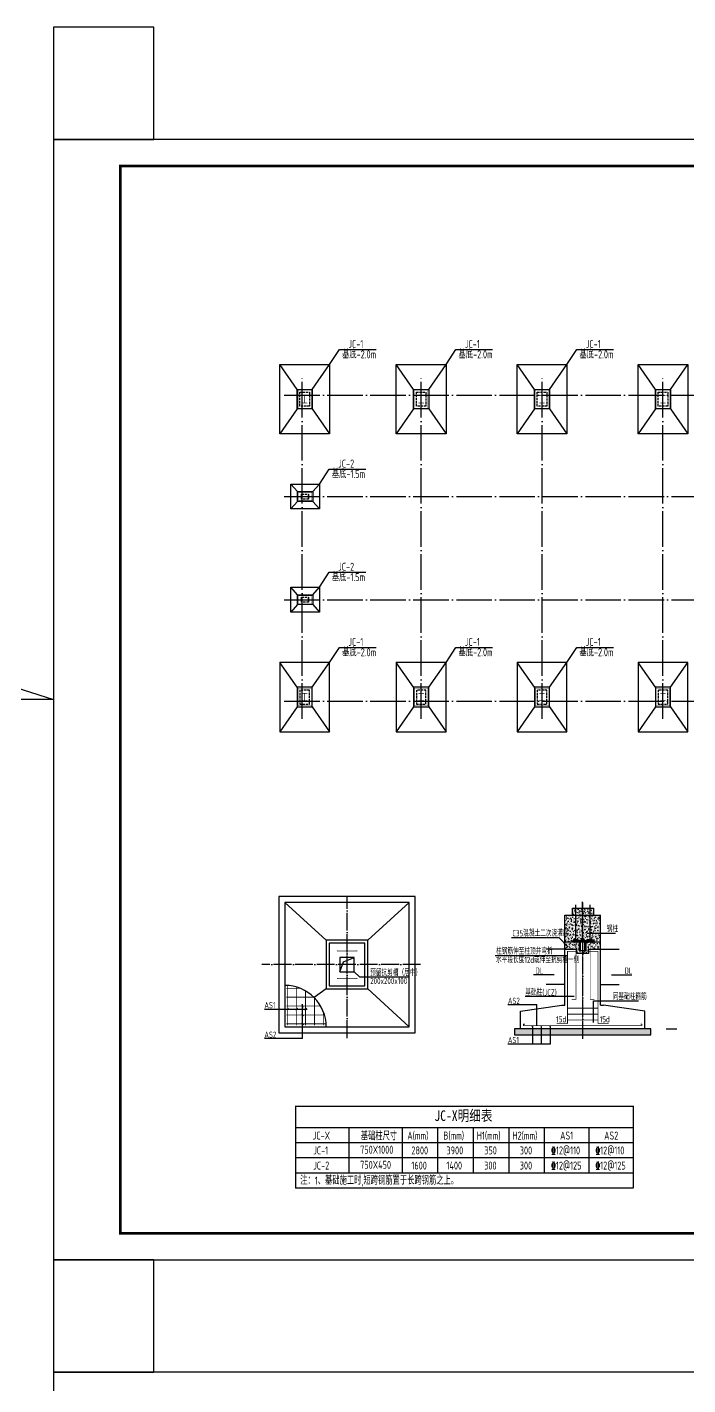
# Model space of a CAD drawing. Extents: x 9834882 to 10005569, y 1691670 to 2510806.
# Drawn here: x 9892635 to 9929794, y 2335769 to 2412107 of the extents above; entities that cross this region are included whole.
import ezdxf

# ---------------------------------------------------------------- set-up
doc = ezdxf.new("R2010")
doc.units = 0
doc.header["$LTSCALE"] = 1000
doc.header["$MEASUREMENT"] = 0
doc.linetypes.add('DASH', pattern=[0.35, 0.25, -0.1])
doc.linetypes.add('DOTE', pattern=[2.42, 2, -0.2, 0.02, -0.2])
for name, color, linetype in [('1000', 2, 'CONTINUOUS'), ('1505', 2, 'CONTINUOUS'), ('1525', 1, 'CONTINUOUS'), ('1526', 7, 'CONTINUOUS'), ('1527', 7, 'CONTINUOUS'), ('2', 3, 'CONTINUOUS'), ('708', 2, 'CONTINUOUS'), ('AXIS', 3, 'CONTINUOUS'), ('DOTE', 8, 'DOTE'), ('PUB_TEXT', 7, 'CONTINUOUS'), ('PUB_TITLE', 4, 'CONTINUOUS'), ('TEXT', 7, 'CONTINUOUS'), ('一般文字', 6, 'CONTINUOUS'), ('基础', 2, 'CONTINUOUS'), ('柱', 2, 'CONTINUOUS'), ('柱构件', 2, 'CONTINUOUS')]:
    doc.layers.add(name, color=color, linetype=linetype)
doc.layers.add('柱集中标注', color=2, linetype='CONTINUOUS', lineweight=18)
doc.styles.add('-宋体', font='')
doc.styles.add('TSSD_REIN', font='atssdeng.shx', dxfattribs={"width": 0.7, "bigfont": 'atssdchn.shx'})
doc.styles.get('-宋体').set_extended_font_data('SimSun')

msp = doc.modelspace()

# ---------------------------------------------------------------- hatches: boundary and pattern name
at = {"layer": '1505'}
h = msp.add_hatch(dxfattribs=at)
h.set_pattern_fill('混凝土', color=256, scale=25, style=0)
h.set_pattern_definition([(50, (1942683.15, -33210.2), (179.3150457, -15.6880337), [18.75, -206.25]), (355, (1942683.15, -33210.2), (-34.6878334, 188.0480334), [15, -165]), (100.4514, (1942698.1, -33211.5), (144.6273454, 172.3598855), [15.9350475, -175.285528]), (46.1842, (1942683.15, -33160.2), (266.810262, -41.3797536), [28.125, -309.375]), (96.6356, (1942705.4, -33163.65), (233.665676, 243.529468), [23.902572, -262.92825]), (351.1842, (1942683.15, -33160.2), (233.665486, 243.52965), [22.5, -247.5]), (21, (1942708.15, -33172.7), (149.226763, -100.6547227), [18.75, -206.25]), (326, (1942708.15, -33172.7), (60.828833, 181.2875113), [15, -165]), (71.4514, (1942720.59, -33181.09), (210.055657, 80.632624), [15.9350475, -175.285528]), (37.5, (1942683.154, -33210.2), (3.03996383, 83.22346346), [0, -163, 0, -167.5, 0, -165.625]), (7.5, (1942683.15, -33210.2), (65.7673844, 98.602928), [0, -95.5, 0, -159.25, 0, -63.125]), (327.5, (1942627.404, -33210.2), (133.45560904, -5.63871793), [0, -62.5, 0, -195, 0, -258.75]), (317.5, (1942602.4, -33210.2), (145.7965423, 25.0262456), [0, -81.25, 0, -129.5, 0, -183.75])])
h.paths.add_polyline_path([(9924502.7, 2362571.2), (9924302.7, 2362571.2), (9924302.7, 2362171.2), (9924502.7, 2362171.2)])
h.paths.add_polyline_path([(9923502.7, 2362571.2), (9923302.7, 2362571.2), (9923302.7, 2362171.2), (9923502.7, 2362171.2)])
h.paths.add_polyline_path([(9923868.4, 2362571.2), (9923502.7, 2362571.2), (9923502.7, 2362171.2), (9923868.4, 2362171.2)])
h.paths.add_polyline_path([(9924302.7, 2362571.2), (9923964, 2362571.2), (9923955.6, 2362547.5), (9923951.4, 2362571.2), (9923895, 2362571.2), (9923895, 2362171.2), (9924302.7, 2362171.2)])
h.paths.add_polyline_path([(9924302.7, 2362171.2), (9923895, 2362171.2), (9923895, 2360887.8), (9923995, 2360737.8), (9924192.3, 2360737.8), (9924192.3, 2360784.5), (9924302.7, 2360784.5)])
h.paths.add_polyline_path([(9923868.4, 2362171.2), (9923502.7, 2362171.2), (9923502.7, 2360784.5), (9923620.4, 2360784.5), (9923620.4, 2360737.8), (9923768.4, 2360737.8), (9923868.4, 2360887.8)])
h.paths.add_polyline_path([(9924299.5, 2360671.2), (9924054.3, 2360671.2), (9924054.3, 2360171.5), (9923881.8, 2360171.5), (9923881.8, 2360021.5), (9924204.3, 2360021.5), (9924204.3, 2360271.2), (9924299.5, 2360271.2)])
h.paths.add_polyline_path([(9923709.4, 2360671.2), (9923506.1, 2360671.2), (9923506.1, 2360271.2), (9923559.4, 2360271.2), (9923559.4, 2360021.5), (9923881.8, 2360021.5), (9923881.8, 2360171.5), (9923709.4, 2360171.5)])
h.paths.add_polyline_path([(9923502.7, 2362171.2), (9922882.2, 2362171.2), (9922882.2, 2360671.2), (9923297.1, 2360671.2), (9923297.1, 2360737.8), (9923387.1, 2360737.8), (9923387.1, 2360784.5), (9923502.7, 2360784.5)], flags=0)
h.paths.add_polyline_path([(9924881.5, 2362171.2), (9924302.7, 2362171.2), (9924302.7, 2361172.4), (9924881.5, 2361172.4)], flags=0)
h.paths.add_polyline_path([(9923502.7, 2362171.2), (9922882.2, 2362171.2), (9922882.2, 2360671.2), (9923297.1, 2360671.2), (9923297.1, 2360737.8), (9923387.1, 2360737.8), (9923387.1, 2360784.5), (9923502.7, 2360784.5)], flags=16)
h.paths.add_polyline_path([(9924881.5, 2362171.2), (9924302.7, 2362171.2), (9924302.7, 2361172.4), (9924881.5, 2361172.4)], flags=16)
h.paths.add_polyline_path([(9923868.4, 2362171.2), (9923502.7, 2362171.2), (9923502.7, 2360784.5), (9923620.4, 2360784.5), (9923620.4, 2360737.8), (9923768.4, 2360737.8), (9923868.4, 2360887.8)], flags=16)
h.paths.add_polyline_path([(9923506.1, 2360671.2), (9922882.2, 2360671.2), (9922882.2, 2360271.2), (9923506.1, 2360271.2)])
h.paths.add_polyline_path([(9924881.5, 2360671.2), (9924299.5, 2360671.2), (9924299.5, 2360271.2), (9924881.5, 2360271.2)])
h.paths.add_polyline_path([(9924881.5, 2362171.2), (9924302.7, 2362171.2), (9924302.7, 2361172.4), (9924881.5, 2361172.4)])
h.paths.add_polyline_path([(9922882.2, 2362171.2), (9922882.2, 2360671.2), (9923297.1, 2360671.2), (9923297.1, 2360737.8), (9923387.1, 2360737.8), (9923387.1, 2360784.5), (9923620.4, 2360784.5), (9923620.4, 2360737.8), (9923768.4, 2360737.8), (9923868.4, 2360887.8), (9923868.4, 2362171.2)])
h.paths.add_polyline_path([(9924515.6, 2360671.2), (9924515.6, 2360737.8), (9924425.6, 2360737.8), (9924425.6, 2360784.5), (9924302.7, 2360784.5), (9924302.7, 2361172.4), (9924881.5, 2361172.4), (9924881.5, 2360671.2)])
h = msp.add_hatch(dxfattribs=at)
h.set_pattern_fill('混凝土', color=256, scale=25, style=0)
h.set_pattern_definition([(50, (7413207.92, 1832683.3), (179.315046, -15.688034), [18.75, -206.25]), (355, (7413207.92, 1832683.3), (-34.687833, 188.048033), [15, -165]), (100.4514, (7413222.86, 1832681.99), (144.627345, 172.359886), [15.935047, -175.285528]), (46.1842, (7413207.92, 1832733.3), (266.810262, -41.379754), [28.125, -309.375]), (96.6356, (7413230.15, 1832729.84), (233.665676, 243.529468), [23.902572, -262.92825]), (351.1842, (7413207.92, 1832733.3), (233.665486, 243.52965), [22.5, -247.5]), (21, (7413232.92, 1832720.8), (149.226763, -100.654723), [18.75, -206.25]), (326, (7413232.92, 1832720.8), (60.828833, 181.287511), [15, -165]), (71.4514, (7413245.35, 1832712.4), (210.055657, 80.632624), [15.935047, -175.285528]), (37.5, (7413207.92, 1832683.29), (3.0399638, 83.2234635), [0, -163, 0, -167.5, 0, -165.625]), (7.5, (7413207.92, 1832683.29), (65.7673844, 98.602928), [0, -95.5, 0, -159.25, 0, -63.125]), (327.5, (7413152.17, 1832683.29), (133.455609, -5.638718), [0, -62.5, 0, -195, 0, -258.75]), (317.5, (7413127.17, 1832683.29), (145.7965423, 25.0262456), [0, -81.25, 0, -129.5, 0, -183.75])])
h.paths.add_polyline_path([(9921048.5, 2355780.2), (9920048.5, 2355780.2), (9920048.5, 2355446.8), (9921048.5, 2355446.8)])
h.paths.add_polyline_path([(9921548.5, 2355780.2), (9921048.5, 2355780.2), (9921048.5, 2355446.8), (9921548.5, 2355446.8)])
h.paths.add_polyline_path([(9922048.5, 2355780.2), (9921548.5, 2355780.2), (9921548.5, 2355446.8), (9922048.5, 2355446.8)])
h.paths.add_polyline_path([(9923881.8, 2355780.2), (9922048.5, 2355780.2), (9922048.5, 2355446.8), (9923881.8, 2355446.8)])
h.paths.add_polyline_path([(9927715.2, 2355780.2), (9923881.8, 2355780.2), (9923881.8, 2355446.8), (9927715.2, 2355446.8)])
at = {"layer": '柱'}
for color, points in [(2, [(9908393.9, 2391415.8), (9908093.9, 2391415.8), (9908093.9, 2391383.8), (9908231.9, 2391383.8), (9908231.9, 2390997.8), (9908093.9, 2390997.8), (9908093.9, 2390965.8), (9908393.9, 2390965.8), (9908393.9, 2390997.8), (9908255.9, 2390997.8), (9908255.9, 2391383.8), (9908393.9, 2391383.8)]), (2, [(9914943.9, 2391415.8), (9914643.9, 2391415.8), (9914643.9, 2391383.8), (9914781.9, 2391383.8), (9914781.9, 2390997.8), (9914643.9, 2390997.8), (9914643.9, 2390965.8), (9914943.9, 2390965.8), (9914943.9, 2390997.8), (9914805.9, 2390997.8), (9914805.9, 2391383.8), (9914943.9, 2391383.8)]), (2, [(9921743.9, 2391415.8), (9921443.9, 2391415.8), (9921443.9, 2391383.8), (9921581.9, 2391383.8), (9921581.9, 2390997.8), (9921443.9, 2390997.8), (9921443.9, 2390965.8), (9921743.9, 2390965.8), (9921743.9, 2390997.8), (9921605.9, 2390997.8), (9921605.9, 2391383.8), (9921743.9, 2391383.8)]), (2, [(9928543.9, 2391415.8), (9928243.9, 2391415.8), (9928243.9, 2391383.8), (9928381.9, 2391383.8), (9928381.9, 2390997.8), (9928243.9, 2390997.8), (9928243.9, 2390965.8), (9928543.9, 2390965.8), (9928543.9, 2390997.8), (9928405.9, 2390997.8), (9928405.9, 2391383.8), (9928543.9, 2391383.8)]), (3, [(9908093.9, 2385835.8), (9908093.9, 2385595.8), (9908125.9, 2385595.8), (9908125.9, 2385703.8), (9908411.9, 2385703.8), (9908411.9, 2385595.8), (9908443.9, 2385595.8), (9908443.9, 2385835.8), (9908411.9, 2385835.8), (9908411.9, 2385727.8), (9908125.9, 2385727.8), (9908125.9, 2385835.8)]), (3, [(9908093.9, 2380035.8), (9908093.9, 2379795.8), (9908125.9, 2379795.8), (9908125.9, 2379903.8), (9908411.9, 2379903.8), (9908411.9, 2379795.8), (9908443.9, 2379795.8), (9908443.9, 2380035.8), (9908411.9, 2380035.8), (9908411.9, 2379927.8), (9908125.9, 2379927.8), (9908125.9, 2380035.8)]), (2, [(9908393.9, 2374215.8), (9908093.9, 2374215.8), (9908093.9, 2374247.8), (9908231.9, 2374247.8), (9908231.9, 2374633.8), (9908093.9, 2374633.8), (9908093.9, 2374665.8), (9908393.9, 2374665.8), (9908393.9, 2374633.8), (9908255.9, 2374633.8), (9908255.9, 2374247.8), (9908393.9, 2374247.8)]), (2, [(9914943.9, 2374215.8), (9914643.9, 2374215.8), (9914643.9, 2374247.8), (9914781.9, 2374247.8), (9914781.9, 2374633.8), (9914643.9, 2374633.8), (9914643.9, 2374665.8), (9914943.9, 2374665.8), (9914943.9, 2374633.8), (9914805.9, 2374633.8), (9914805.9, 2374247.8), (9914943.9, 2374247.8)]), (2, [(9921743.9, 2374215.8), (9921443.9, 2374215.8), (9921443.9, 2374247.8), (9921581.9, 2374247.8), (9921581.9, 2374633.8), (9921443.9, 2374633.8), (9921443.9, 2374665.8), (9921743.9, 2374665.8), (9921743.9, 2374633.8), (9921605.9, 2374633.8), (9921605.9, 2374247.8), (9921743.9, 2374247.8)]), (2, [(9928543.9, 2374215.8), (9928243.9, 2374215.8), (9928243.9, 2374247.8), (9928381.9, 2374247.8), (9928381.9, 2374633.8), (9928243.9, 2374633.8), (9928243.9, 2374665.8), (9928543.9, 2374665.8), (9928543.9, 2374633.8), (9928405.9, 2374633.8), (9928405.9, 2374247.8), (9928543.9, 2374247.8)])]:
    msp.add_hatch(color=color, dxfattribs=at).paths.add_polyline_path(points)

# ---------------------------------------------------------------- linework, layer by layer
at = {"layer": '1000', "color": 3, "linetype": 'DASH', "ltscale": 0.5}
for points in [[(9907973.9, 2391585.8), (9908513.9, 2391585.8), (9908513.9, 2390795.8), (9907973.9, 2390795.8)], [(9914523.9, 2391585.8), (9915063.9, 2391585.8), (9915063.9, 2390795.8), (9914523.9, 2390795.8)], [(9921323.9, 2391585.8), (9921863.9, 2391585.8), (9921863.9, 2390795.8), (9921323.9, 2390795.8)], [(9928123.9, 2391585.8), (9928663.9, 2391585.8), (9928663.9, 2390795.8), (9928123.9, 2390795.8)], [(9908073.9, 2385855.8), (9908463.9, 2385855.8), (9908463.9, 2385575.8), (9908073.9, 2385575.8)], [(9908073.9, 2380055.8), (9908463.9, 2380055.8), (9908463.9, 2379775.8), (9908073.9, 2379775.8)], [(9907973.9, 2374045.8), (9908513.9, 2374045.8), (9908513.9, 2374835.8), (9907973.9, 2374835.8)], [(9914523.9, 2374045.8), (9915063.9, 2374045.8), (9915063.9, 2374835.8), (9914523.9, 2374835.8)], [(9921323.9, 2374045.8), (9921863.9, 2374045.8), (9921863.9, 2374835.8), (9921323.9, 2374835.8)], [(9928123.9, 2374045.8), (9928663.9, 2374045.8), (9928663.9, 2374835.8), (9928123.9, 2374835.8)]]:
    msp.add_lwpolyline(points, close=True, dxfattribs=at)
at = {"layer": '1505'}
for p, q in [((9914459.3, 2363232), (9906792.6, 2363232)), ((9906792.6, 2363232), (9906792.6, 2355565.4)), ((9914126, 2362898.7), (9907126, 2362898.7)), ((9907126, 2362898.7), (9907126, 2355898.7)), ((9909459.1, 2360765.5), (9907126, 2362898.7)), ((9911792.8, 2360765.5), (9914126, 2362898.7)), ((9914126, 2355898.7), (9914126, 2362898.7)), ((9914459.3, 2355565.4), (9914459.3, 2363232)), ((9922882.2, 2362171.2), (9924881.5, 2362171.2)), ((9922882.2, 2357113.5), (9922882.2, 2362171.2)), ((9923302.7, 2362171.2), (9923302.7, 2362571.2)), ((9923302.7, 2362571.2), (9924502.7, 2362571.2)), ((9924502.7, 2362171.2), (9924502.7, 2362571.2)), ((9924881.5, 2357113.5), (9924881.5, 2362171.2)), ((9911792.8, 2360765.5), (9909459.1, 2360765.5)), ((9909459.1, 2360765.5), (9909459.1, 2358031.9)), ((9911792.8, 2358031.9), (9911792.8, 2360765.5)), ((9922882.2, 2360671.2), (9924881.5, 2360671.2)), ((9922882.2, 2360271.2), (9921829.2, 2360271.2)), ((9922882.2, 2360271.2), (9923559.4, 2360271.2)), ((9923559.4, 2360021.5), (9923559.4, 2360271.2)), ((9924204.3, 2360021.5), (9923559.4, 2360021.5)), ((9924204.3, 2360271.2), (9924204.3, 2360021.5)), ((9924204.3, 2360271.2), (9924881.5, 2360271.2)), ((9924881.5, 2360271.2), (9925934.5, 2360271.2)), ((9922882.2, 2358271.2), (9921829.2, 2358271.2)), ((9924881.5, 2358271.2), (9925934.5, 2358271.2)), ((9909459.1, 2358031.9), (9908774, 2357546.7)), ((9909459.1, 2358031.9), (9911792.8, 2358031.9)), ((9911792.8, 2358031.9), (9914126, 2355898.7)), ((9920381.8, 2356780.2), (9922715.5, 2357113.5)), ((9920381.8, 2355780.2), (9920381.8, 2356780.2)), ((9927381.8, 2356780.2), (9925048.2, 2357113.5)), ((9927381.8, 2355780.2), (9927381.8, 2356780.2)), ((9907126, 2355898.7), (9914126, 2355898.7)), ((9927715.2, 2355780.2), (9920048.5, 2355780.2)), ((9920048.5, 2355780.2), (9920048.5, 2355446.8)), ((9927715.2, 2355446.8), (9927715.2, 2355780.2)), ((9906792.6, 2355565.4), (9914459.3, 2355565.4)), ((9920048.5, 2355446.8), (9927715.2, 2355446.8))]:
    msp.add_line(p, q, dxfattribs=at)
msp.add_arc((9907125.1, 2355897.8), 2331.5, 0.020896, 89.979113, dxfattribs=at)
at = {"layer": '1525', "const_width": 45}
for points in [[(9923022.2, 2356080.2), (9923022.2, 2360140.5), (9923549, 2360140.5)], [(9923881.8, 2356080.2), (9923881.8, 2360021.5)], [(9924212.2, 2360140.5), (9924741.5, 2360140.5), (9924741.5, 2356080.2)], [(9907209.3, 2358065.4), (9907984.7, 2358065.4)], [(9907292.6, 2355982), (9907292.6, 2358223.4)], [(9907792.6, 2355982), (9907792.6, 2358131.9)], [(9907209.3, 2357565.4), (9908755.1, 2357565.4)], [(9908292.6, 2355982), (9908292.6, 2357916.3)], [(9908792.6, 2355982), (9908792.6, 2357527.8)], [(9907209.3, 2357065.4), (9909143.6, 2357065.4)], [(9907209.3, 2356565.4), (9909359.2, 2356565.4)], [(9909292.6, 2355982), (9909292.6, 2356757.4)], [(9923022.2, 2356946.8), (9924741.5, 2356946.8)], [(9923022.2, 2356613.5), (9924741.5, 2356613.5)], [(9907209.3, 2356065.4), (9909443.1, 2356065.4)], [(9920548.5, 2355966.8), (9920548.5, 2356050.2)], [(9920548.5, 2356050.2), (9920631.8, 2356050.2)], [(9920548.5, 2355966.8), (9927215.2, 2355966.8)], [(9923022.2, 2356080.2), (9922422.2, 2356080.2)], [(9923022.2, 2356280.2), (9924741.5, 2356280.2)], [(9924741.5, 2356080.2), (9925341.5, 2356080.2)], [(9927215.2, 2356050.2), (9927131.8, 2356050.2)], [(9927215.2, 2355966.8), (9927215.2, 2356050.2)]]:
    msp.add_lwpolyline(points, dxfattribs=at)
at = {"layer": '1525', "const_width": 40}
for points in [[(9921068.5, 2355913.5, 1), (9921028.5, 2355913.5, 1), (9921068.5, 2355913.5, 1)], [(9921568.5, 2355913.5, 1), (9921528.5, 2355913.5, 1), (9921568.5, 2355913.5, 1)], [(9922068.5, 2355913.5, 1), (9922028.5, 2355913.5, 1), (9922068.5, 2355913.5, 1)]]:
    msp.add_lwpolyline(points, format="xyb", dxfattribs=at)
at = {"layer": '1526'}
for p, q in [((9905977.6, 2356898.7), (9908392.6, 2356898.7)), ((9908126, 2355251), (9908126, 2357165.4)), ((9919674.1, 2357149.5), (9921298.5, 2357149.5)), ((9921298.5, 2355966.8), (9921298.5, 2357149.5)), ((9921048.5, 2355913.5), (9921048.5, 2354917.8)), ((9921548.5, 2355913.5), (9921548.5, 2354917.8)), ((9922048.5, 2355913.5), (9922048.5, 2354917.8)), ((9908126, 2355251), (9905977.6, 2355251)), ((9922048.5, 2354917.8), (9919674.1, 2354917.8))]:
    msp.add_line(p, q, dxfattribs=at)
at = {"layer": '1527', "const_width": 35}
for points in [[(9907226, 2356832), (9907359.3, 2356965.4)], [(9907726, 2356832), (9907859.3, 2356965.4)], [(9908059.3, 2357132), (9908192.6, 2356998.7)], [(9908059.3, 2356632), (9908192.6, 2356498.7)], [(9908226, 2356832), (9908359.3, 2356965.4)], [(9908059.3, 2356132), (9908192.6, 2355998.7)]]:
    msp.add_lwpolyline(points, dxfattribs=at)
at = {"layer": '2'}
for p, q in [((9923709.4, 2360171.5), (9923709.4, 2360671.2)), ((9923759.3, 2360171.5), (9923759.3, 2360671.2)), ((9924004.4, 2360171.5), (9924004.4, 2360671.2)), ((9924054.3, 2360671.2), (9924054.3, 2360171.5)), ((9924054.3, 2360171.5), (9923709.4, 2360171.5))]:
    msp.add_line(p, q, dxfattribs=at)
for points in [[(9923506.1, 2360915.9, 35, 35, 0), (9923506.1, 2357445.2, 35, 35, 0), (9923506.1, 2360915.9, 35, 35, 0), (9923506.1, 2357445.2, 40, 40, 0), (9923263.1, 2357445.2, 0, 0, 0)], [(9924299.5, 2360930.7, 35, 35, 0), (9924299.5, 2357445.2, 35, 35, 0), (9924299.5, 2360930.7, 35, 35, 0), (9924299.5, 2357445.2, 40, 40, 0), (9924542.5, 2357445.2, 0, 0, 0)]]:
    msp.add_lwpolyline(points, format="xyseb", dxfattribs=at)
at = {"layer": '708'}
for p, q in [((9911626.1, 2360598.9), (9909625.8, 2360598.9)), ((9909625.8, 2360598.9), (9909625.8, 2358198.5)), ((9911626.1, 2358198.5), (9911626.1, 2360598.9)), ((9909625.8, 2358198.5), (9911626.1, 2358198.5)), ((9922715.5, 2357113.5), (9922882.2, 2357113.5)), ((9924881.5, 2357113.5), (9925048.2, 2357113.5))]:
    msp.add_line(p, q, dxfattribs=at)
at = {"layer": 'AXIS'}
msp.add_line((9928583.3, 2355780.2), (9929170.6, 2355780.2), dxfattribs=at)
at = {"layer": 'DOTE'}
for p, q in [((9908093.9, 2373215.8), (9908093.9, 2392415.8)), ((9914793.9, 2373215.8), (9914793.9, 2392415.8)), ((9921593.9, 2373215.8), (9921593.9, 2392415.8)), ((9928393.9, 2373215.8), (9928393.9, 2392415.8)), ((9907093.9, 2391415.8), (9963293.9, 2391415.8)), ((9907093.9, 2385715.8), (9963293.9, 2385715.8)), ((9907093.9, 2379915.8), (9963293.9, 2379915.8)), ((9907093.9, 2374215.8), (9963293.9, 2374215.8))]:
    msp.add_line(p, q, dxfattribs=at)
at = {"layer": 'DOTE', "color": 252, "linetype": 'DOTE', "ltscale": 0.5}
for p, q in [((9910626, 2355265.4), (9910626, 2363232)), ((9923881.8, 2355226.9), (9923881.8, 2360682.8)), ((9914759.3, 2359398.7), (9905831.1, 2359398.7))]:
    msp.add_line(p, q, dxfattribs=at)
at = {"layer": 'PUB_TEXT', "color": 150}
for p, q in [((9907721.6, 2351443.7), (9907721.6, 2346843.7)), ((9907721.6, 2351443.7), (9926721.3, 2351443.7)), ((9926721.3, 2351443.7), (9926721.3, 2346843.7)), ((9907721.6, 2350243.7), (9926721.3, 2350243.7)), ((9910721.3, 2350243.7), (9910721.3, 2347693.7)), ((9913721.3, 2350243.7), (9913721.3, 2347693.7)), ((9915721.3, 2350243.7), (9915721.3, 2347693.7)), ((9917721.3, 2350243.7), (9917721.3, 2347693.7)), ((9919721.3, 2350243.7), (9919721.3, 2347693.7)), ((9921721.3, 2350243.7), (9921721.3, 2347693.7)), ((9924221.3, 2350243.7), (9924221.3, 2347693.7)), ((9907721.6, 2349393.7), (9926721.3, 2349393.7)), ((9907721.6, 2348543.7), (9926721.3, 2348543.7)), ((9907721.6, 2347693.7), (9926721.3, 2347693.7)), ((9907721.6, 2346843.7), (9926721.3, 2346843.7))]:
    msp.add_line(p, q, dxfattribs=at)
at = {"layer": 'PUB_TEXT', "color": 6}
for points in [[(9910226, 2358998.7), (9910432.2, 2359553.1), (9911026, 2359798.7)], [(9911026, 2358998.7), (9911318.8, 2358705.8), (9914092.8, 2358705.8)]]:
    msp.add_lwpolyline(points, dxfattribs=at)
msp.add_lwpolyline([(9910226, 2358998.7), (9911026, 2358998.7), (9911026, 2359798.7), (9910226, 2359798.7)], close=True, dxfattribs=at)
at = {"layer": 'PUB_TEXT', "color": 150, "const_width": 53}
msp.add_lwpolyline([(9907721.6, 2351443.7), (9926721.3, 2351443.7), (9926721.3, 2346843.7), (9907721.6, 2346843.7)], close=True, dxfattribs=at)
at = {"layer": 'PUB_TITLE', "color": 1}
for points in [[(9894118.6, 2405794.4), (9899762.1, 2405794.4), (9899762.1, 2412106.8), (9894118.6, 2412106.8)], [(9894118.6, 2336481.9), (9899762.1, 2336481.9), (9899762.1, 2342794.4), (9894118.6, 2342794.4)]]:
    msp.add_lwpolyline(points, close=True, dxfattribs=at)
at = {"layer": 'PUB_TITLE'}
for points in [[(9894118.6, 2342794.4), (9983218.6, 2342794.4), (9983218.6, 2405794.4), (9894118.6, 2405794.4)], [(9894118.6, 2273481.9), (9983218.6, 2273481.9), (9983218.6, 2336481.9), (9894118.6, 2336481.9)]]:
    msp.add_lwpolyline(points, close=True, dxfattribs=at)
at = {"layer": 'PUB_TITLE', "const_width": 150}
msp.add_lwpolyline([(9897868.6, 2344294.4), (9981718.6, 2344294.4), (9981718.6, 2404294.4), (9897868.6, 2404294.4)], close=True, dxfattribs=at)
at = {"layer": 'PUB_TITLE', "color": 6}
msp.add_lwpolyline([(9885565.6, 2377027.1), (9894118.6, 2374294.4), (9834882.1, 2374294.4)], dxfattribs=at)
at = {"layer": 'TEXT'}
for p, q in [((9924132.4, 2361172.4), (9925729.6, 2361172.4)), ((9922561.3, 2360904.6), (9919866.8, 2360904.6)), ((9923059.2, 2360379), (9922561.3, 2360904.6)), ((9923022.2, 2359892.2), (9918952.3, 2359892.2)), ((9922272.2, 2358826.3), (9921111.7, 2358826.3)), ((9925491.5, 2358826.3), (9926652, 2358826.3)), ((9923401.3, 2357600.5), (9920649.9, 2357600.5)), ((9924487.6, 2356144), (9924487.6, 2357365.2)), ((9924487.6, 2357365.2), (9927025.3, 2357365.2))]:
    msp.add_line(p, q, dxfattribs=at)
at = {"layer": '一般文字', "color": 6}
for points in [[(9909643.9, 2393140.8), (9910194.2, 2393980.4), (9912259.5, 2393980.4)], [(9916193.9, 2393140.8), (9916744.2, 2393980.4), (9918809.5, 2393980.4)], [(9922993.9, 2393140.8), (9923544.2, 2393980.4), (9925609.5, 2393980.4)], [(9909068.9, 2386415.8), (9909619.2, 2387255.4), (9911684.5, 2387255.4)], [(9909068.9, 2380615.8), (9909619.2, 2381455.4), (9911684.5, 2381455.4)], [(9909643.9, 2376390.8), (9910194.2, 2377230.4), (9912259.5, 2377230.4)], [(9916193.9, 2376390.8), (9916744.2, 2377230.4), (9918809.5, 2377230.4)], [(9922993.9, 2376390.8), (9923544.2, 2377230.4), (9925609.5, 2377230.4)]]:
    msp.add_lwpolyline(points, dxfattribs=at)
at = {"layer": '基础'}
for p, q in [((9907818.9, 2391740.8), (9906843.9, 2393140.8)), ((9908668.9, 2391740.8), (9909643.9, 2393140.8)), ((9914368.9, 2391740.8), (9913393.9, 2393140.8)), ((9915218.9, 2391740.8), (9916193.9, 2393140.8)), ((9921168.9, 2391740.8), (9920193.9, 2393140.8)), ((9922018.9, 2391740.8), (9922993.9, 2393140.8)), ((9927968.9, 2391740.8), (9926993.9, 2393140.8)), ((9928818.9, 2391740.8), (9929793.9, 2393140.8)), ((9907818.9, 2390640.8), (9906843.9, 2389240.8)), ((9908668.9, 2390640.8), (9909643.9, 2389240.8)), ((9914368.9, 2390640.8), (9913393.9, 2389240.8)), ((9915218.9, 2390640.8), (9916193.9, 2389240.8)), ((9921168.9, 2390640.8), (9920193.9, 2389240.8)), ((9922018.9, 2390640.8), (9922993.9, 2389240.8)), ((9927968.9, 2390640.8), (9926993.9, 2389240.8)), ((9928818.9, 2390640.8), (9929793.9, 2389240.8)), ((9907843.9, 2385990.8), (9907468.9, 2386415.8)), ((9908693.9, 2385990.8), (9909068.9, 2386415.8)), ((9907843.9, 2385440.8), (9907468.9, 2385015.8)), ((9908693.9, 2385440.8), (9909068.9, 2385015.8)), ((9907843.9, 2380190.8), (9907468.9, 2380615.8)), ((9908693.9, 2380190.8), (9909068.9, 2380615.8)), ((9907843.9, 2379640.8), (9907468.9, 2379215.8)), ((9908693.9, 2379640.8), (9909068.9, 2379215.8)), ((9907818.9, 2374990.8), (9906843.9, 2376390.8)), ((9908668.9, 2374990.8), (9909643.9, 2376390.8)), ((9914368.9, 2374990.8), (9913393.9, 2376390.8)), ((9915218.9, 2374990.8), (9916193.9, 2376390.8)), ((9921168.9, 2374990.8), (9920193.9, 2376390.8)), ((9922018.9, 2374990.8), (9922993.9, 2376390.8)), ((9927968.9, 2374990.8), (9926993.9, 2376390.8)), ((9928818.9, 2374990.8), (9929793.9, 2376390.8)), ((9907818.9, 2373890.8), (9906843.9, 2372490.8)), ((9908668.9, 2373890.8), (9909643.9, 2372490.8)), ((9914368.9, 2373890.8), (9913393.9, 2372490.8)), ((9915218.9, 2373890.8), (9916193.9, 2372490.8)), ((9921168.9, 2373890.8), (9920193.9, 2372490.8)), ((9922018.9, 2373890.8), (9922993.9, 2372490.8)), ((9927968.9, 2373890.8), (9926993.9, 2372490.8)), ((9928818.9, 2373890.8), (9929793.9, 2372490.8))]:
    msp.add_line(p, q, dxfattribs=at)
for points in [[(9906843.9, 2393140.8), (9909643.9, 2393140.8), (9909643.9, 2389240.8), (9906843.9, 2389240.8)], [(9913393.9, 2393140.8), (9916193.9, 2393140.8), (9916193.9, 2389240.8), (9913393.9, 2389240.8)], [(9920193.9, 2393140.8), (9922993.9, 2393140.8), (9922993.9, 2389240.8), (9920193.9, 2389240.8)], [(9926993.9, 2393140.8), (9929793.9, 2393140.8), (9929793.9, 2389240.8), (9926993.9, 2389240.8)], [(9907818.9, 2391740.8), (9908668.9, 2391740.8), (9908668.9, 2390640.8), (9907818.9, 2390640.8)], [(9914368.9, 2391740.8), (9915218.9, 2391740.8), (9915218.9, 2390640.8), (9914368.9, 2390640.8)], [(9921168.9, 2391740.8), (9922018.9, 2391740.8), (9922018.9, 2390640.8), (9921168.9, 2390640.8)], [(9927968.9, 2391740.8), (9928818.9, 2391740.8), (9928818.9, 2390640.8), (9927968.9, 2390640.8)], [(9907468.9, 2386415.8), (9909068.9, 2386415.8), (9909068.9, 2385015.8), (9907468.9, 2385015.8)], [(9907843.9, 2385990.8), (9908693.9, 2385990.8), (9908693.9, 2385440.8), (9907843.9, 2385440.8)], [(9907468.9, 2380615.8), (9909068.9, 2380615.8), (9909068.9, 2379215.8), (9907468.9, 2379215.8)], [(9907843.9, 2380190.8), (9908693.9, 2380190.8), (9908693.9, 2379640.8), (9907843.9, 2379640.8)], [(9906843.9, 2372490.8), (9909643.9, 2372490.8), (9909643.9, 2376390.8), (9906843.9, 2376390.8)], [(9913393.9, 2372490.8), (9916193.9, 2372490.8), (9916193.9, 2376390.8), (9913393.9, 2376390.8)], [(9920193.9, 2372490.8), (9922993.9, 2372490.8), (9922993.9, 2376390.8), (9920193.9, 2376390.8)], [(9926993.9, 2372490.8), (9929793.9, 2372490.8), (9929793.9, 2376390.8), (9926993.9, 2376390.8)], [(9907818.9, 2373890.8), (9908668.9, 2373890.8), (9908668.9, 2374990.8), (9907818.9, 2374990.8)], [(9914368.9, 2373890.8), (9915218.9, 2373890.8), (9915218.9, 2374990.8), (9914368.9, 2374990.8)], [(9921168.9, 2373890.8), (9922018.9, 2373890.8), (9922018.9, 2374990.8), (9921168.9, 2374990.8)], [(9927968.9, 2373890.8), (9928818.9, 2373890.8), (9928818.9, 2374990.8), (9927968.9, 2374990.8)]]:
    msp.add_lwpolyline(points, close=True, dxfattribs=at)
at = {"layer": '柱', "color": 2}
for points, const_width in [([(9908393.9, 2391415.8), (9908093.9, 2391415.8), (9908093.9, 2391383.8), (9908231.9, 2391383.8), (9908231.9, 2390997.8), (9908093.9, 2390997.8), (9908093.9, 2390965.8), (9908393.9, 2390965.8), (9908393.9, 2390997.8), (9908255.9, 2390997.8), (9908255.9, 2391383.8), (9908393.9, 2391383.8)], 5), ([(9914943.9, 2391415.8), (9914643.9, 2391415.8), (9914643.9, 2391383.8), (9914781.9, 2391383.8), (9914781.9, 2390997.8), (9914643.9, 2390997.8), (9914643.9, 2390965.8), (9914943.9, 2390965.8), (9914943.9, 2390997.8), (9914805.9, 2390997.8), (9914805.9, 2391383.8), (9914943.9, 2391383.8)], 5), ([(9921743.9, 2391415.8), (9921443.9, 2391415.8), (9921443.9, 2391383.8), (9921581.9, 2391383.8), (9921581.9, 2390997.8), (9921443.9, 2390997.8), (9921443.9, 2390965.8), (9921743.9, 2390965.8), (9921743.9, 2390997.8), (9921605.9, 2390997.8), (9921605.9, 2391383.8), (9921743.9, 2391383.8)], 5), ([(9928543.9, 2391415.8), (9928243.9, 2391415.8), (9928243.9, 2391383.8), (9928381.9, 2391383.8), (9928381.9, 2390997.8), (9928243.9, 2390997.8), (9928243.9, 2390965.8), (9928543.9, 2390965.8), (9928543.9, 2390997.8), (9928405.9, 2390997.8), (9928405.9, 2391383.8), (9928543.9, 2391383.8)], 5), ([(9908393.9, 2374215.8), (9908093.9, 2374215.8), (9908093.9, 2374247.8), (9908231.9, 2374247.8), (9908231.9, 2374633.8), (9908093.9, 2374633.8), (9908093.9, 2374665.8), (9908393.9, 2374665.8), (9908393.9, 2374633.8), (9908255.9, 2374633.8), (9908255.9, 2374247.8), (9908393.9, 2374247.8)], 5), ([(9914943.9, 2374215.8), (9914643.9, 2374215.8), (9914643.9, 2374247.8), (9914781.9, 2374247.8), (9914781.9, 2374633.8), (9914643.9, 2374633.8), (9914643.9, 2374665.8), (9914943.9, 2374665.8), (9914943.9, 2374633.8), (9914805.9, 2374633.8), (9914805.9, 2374247.8), (9914943.9, 2374247.8)], 5), ([(9921743.9, 2374215.8), (9921443.9, 2374215.8), (9921443.9, 2374247.8), (9921581.9, 2374247.8), (9921581.9, 2374633.8), (9921443.9, 2374633.8), (9921443.9, 2374665.8), (9921743.9, 2374665.8), (9921743.9, 2374633.8), (9921605.9, 2374633.8), (9921605.9, 2374247.8), (9921743.9, 2374247.8)], 5), ([(9928543.9, 2374215.8), (9928243.9, 2374215.8), (9928243.9, 2374247.8), (9928381.9, 2374247.8), (9928381.9, 2374633.8), (9928243.9, 2374633.8), (9928243.9, 2374665.8), (9928543.9, 2374665.8), (9928543.9, 2374633.8), (9928405.9, 2374633.8), (9928405.9, 2374247.8), (9928543.9, 2374247.8)], 5), ([(9910066, 2358598.9), (9911186, 2358598.9), (9911186, 2358638.9), (9910642, 2358638.9), (9910642, 2360158.9), (9911186, 2360158.9), (9911186, 2360198.9), (9910066, 2360198.9), (9910066, 2360158.9), (9910610, 2360158.9), (9910610, 2358638.9), (9910066, 2358638.9)], 20)]:
    msp.add_lwpolyline(points, close=True, dxfattribs=dict(at, const_width=const_width))
at = {"layer": '柱', "color": 3, "const_width": 5}
for points in [[(9908093.9, 2385835.8), (9908093.9, 2385595.8), (9908125.9, 2385595.8), (9908125.9, 2385703.8), (9908411.9, 2385703.8), (9908411.9, 2385595.8), (9908443.9, 2385595.8), (9908443.9, 2385835.8), (9908411.9, 2385835.8), (9908411.9, 2385727.8), (9908125.9, 2385727.8), (9908125.9, 2385835.8)], [(9908093.9, 2380035.8), (9908093.9, 2379795.8), (9908125.9, 2379795.8), (9908125.9, 2379903.8), (9908411.9, 2379903.8), (9908411.9, 2379795.8), (9908443.9, 2379795.8), (9908443.9, 2380035.8), (9908411.9, 2380035.8), (9908411.9, 2379927.8), (9908125.9, 2379927.8), (9908125.9, 2380035.8)]]:
    msp.add_lwpolyline(points, close=True, dxfattribs=at)
at = {"layer": '柱构件', "color": 3}
for p, q in [((9923502.7, 2360737.8), (9923502.7, 2362757.5)), ((9923868.4, 2360737.8), (9923868.4, 2362931.4)), ((9923895, 2360737.8), (9923895, 2362890.8)), ((9924302.7, 2360737.8), (9924302.7, 2362757.5)), ((9924515.6, 2360737.8), (9923297.1, 2360737.8)), ((9923297.1, 2360671.2), (9923297.1, 2360737.8)), ((9923620.4, 2360784.5), (9923387.1, 2360784.5)), ((9923387.1, 2360784.5), (9923387.1, 2360737.8)), ((9923620.4, 2360737.8), (9923620.4, 2360784.5)), ((9923768.4, 2360737.8), (9923868.4, 2360887.8)), ((9923861.7, 2360887.8), (9923901.7, 2360887.8)), ((9923995, 2360737.8), (9923895, 2360887.8)), ((9924192.3, 2360784.5), (9924192.3, 2360737.8)), ((9924425.6, 2360784.5), (9924192.3, 2360784.5)), ((9924425.6, 2360737.8), (9924425.6, 2360784.5)), ((9924515.6, 2360671.2), (9924515.6, 2360737.8))]:
    msp.add_line(p, q, dxfattribs=at)
at = {"layer": '柱集中标注', "color": 6, "const_width": 20}
for points in [[(9907868.9, 2391690.8), (9908618.9, 2391690.8), (9908618.9, 2390690.8), (9907868.9, 2390690.8)], [(9914418.9, 2391690.8), (9915168.9, 2391690.8), (9915168.9, 2390690.8), (9914418.9, 2390690.8)], [(9921218.9, 2391690.8), (9921968.9, 2391690.8), (9921968.9, 2390690.8), (9921218.9, 2390690.8)], [(9928018.9, 2391690.8), (9928768.9, 2391690.8), (9928768.9, 2390690.8), (9928018.9, 2390690.8)], [(9907893.9, 2385940.8), (9908643.9, 2385940.8), (9908643.9, 2385490.8), (9907893.9, 2385490.8)], [(9907893.9, 2380140.8), (9908643.9, 2380140.8), (9908643.9, 2379690.8), (9907893.9, 2379690.8)], [(9907868.9, 2373940.8), (9908618.9, 2373940.8), (9908618.9, 2374940.8), (9907868.9, 2374940.8)], [(9914418.9, 2373940.8), (9915168.9, 2373940.8), (9915168.9, 2374940.8), (9914418.9, 2374940.8)], [(9921218.9, 2373940.8), (9921968.9, 2373940.8), (9921968.9, 2374940.8), (9921218.9, 2374940.8)], [(9928018.9, 2373940.8), (9928768.9, 2373940.8), (9928768.9, 2374940.8), (9928018.9, 2374940.8)]]:
    msp.add_lwpolyline(points, close=True, dxfattribs=at)

# ---------------------------------------------------------------- texts
at = {"layer": 'PUB_TEXT', "color": 6, "style": 'TSSD_REIN', "width": 0.7}
for s, p in [('预留抗剪槽（居中）', (9911928.1, 2358761.9)), ('200x200x100', (9911928.1, 2358306.8))]:
    msp.add_text(s, height=350, dxfattribs=at).set_placement(p)
at = {"layer": 'PUB_TEXT', "color": 150}
for s, height, style, width, p in [('JC-X明细表', 600, '-宋体', 0.8, (9915538.2, 2350604.7)), ('JC-X', 450, 'TSSD_REIN', 0.7, (9908695.8, 2349559.5)), ('基础柱尺寸', 450, 'TSSD_REIN', 0.7, (9911399.2, 2349526.2)), ('A(mm)', 450, 'TSSD_REIN', 0.7, (9914017, 2349559.5)), ('B(mm)', 450, 'TSSD_REIN', 0.7, (9916042.3, 2349559.5)), ('H1(mm)', 450, 'TSSD_REIN', 0.7, (9917920.4, 2349559.5)), ('H2(mm)', 450, 'TSSD_REIN', 0.7, (9919927.3, 2349559.5)), ('AS1', 450, 'TSSD_REIN', 0.7, (9922610.7, 2349559.5)), ('AS2', 450, 'TSSD_REIN', 0.7, (9925086.2, 2349559.5)), ('JC-1', 450, 'TSSD_REIN', 0.7, (9908723.1, 2348723.9)), ('750X1000', 450, 'TSSD_REIN', 0.7, (9911362.7, 2348766.2)), ('2800', 450, 'TSSD_REIN', 0.7, (9914244.8, 2348723.9)), ('3900', 450, 'TSSD_REIN', 0.7, (9916217.5, 2348723.9)), ('350', 450, 'TSSD_REIN', 0.7, (9918341.1, 2348723.9)), ('300', 450, 'TSSD_REIN', 0.7, (9920342.3, 2348723.9)), ('%%13212@110', 450, 'TSSD_REIN', 0.7, (9922104.5, 2348723.9)), ('%%13212@110', 450, 'TSSD_REIN', 0.7, (9924593.5, 2348723.9)), ('JC-2', 450, 'TSSD_REIN', 0.7, (9908723.1, 2347873.9)), ('750X450', 450, 'TSSD_REIN', 0.7, (9911362.7, 2347916.2)), ('1600', 450, 'TSSD_REIN', 0.7, (9914244.8, 2347873.9)), ('1400', 450, 'TSSD_REIN', 0.7, (9916217.5, 2347873.9)), ('300', 450, 'TSSD_REIN', 0.7, (9918341.1, 2347873.9)), ('300', 450, 'TSSD_REIN', 0.7, (9920342.3, 2347873.9)), ('%%13212@125', 450, 'TSSD_REIN', 0.7, (9922104.5, 2347873.9)), ('%%13212@125', 450, 'TSSD_REIN', 0.7, (9924593.5, 2347873.9)), ('注：1、基础施工时,短跨钢筋置于长跨钢筋之上。', 450, 'TSSD_REIN', 0.7, (9907992.4, 2347029.4))]:
    msp.add_text(s, height=height, dxfattribs=dict(at, style=style, width=width)).set_placement(p)
at = {"layer": 'TEXT', "style": 'TSSD_REIN', "width": 0.7}
for s, p in [('C35混凝土二次浇灌层', (9919922.5, 2360983.4)), ('钢柱', (9925234.8, 2361227.1)), ('柱钢筋伸至柱顶并弯折', (9919008, 2359971)), ('水平段长度12d或伸至抗剪槽一侧', (9919008, 2359487.3)), ('DL', (9921219.4, 2358881.1)), ('DL', (9926233.3, 2358881.1)), ('AS2', (9919674.1, 2357187.7)), ('基础柱(JCZ)', (9920654.4, 2357655.3)), ('同基础柱箍筋', (9925570.4, 2357419.9)), ('AS1', (9905977.6, 2356941.8)), ('15d', (9922388.4, 2356150.2)), ('15d', (9924843.4, 2356150.2)), ('AS2', (9905977.6, 2355282.7)), ('AS1', (9919674.1, 2354982.4))]:
    msp.add_text(s, height=350, dxfattribs=at).set_placement(p)
at = {"layer": '一般文字', "color": 6, "style": 'TSSD_REIN', "width": 0.7}
for s, p in [('基底-2.0m', (9910346.4, 2393484.9)), ('JC-1', (9910701.3, 2394066.4)), ('基底-2.0m', (9916896.4, 2393484.9)), ('JC-1', (9917251.3, 2394066.4)), ('基底-2.0m', (9923696.4, 2393484.9)), ('JC-1', (9924051.3, 2394066.4)), ('基底-1.5m', (9909771.4, 2386759.9)), ('JC-2', (9910126.3, 2387341.4)), ('JC-2', (9910126.3, 2381541.4)), ('基底-1.5m', (9909771.4, 2380959.9)), ('基底-2.0m', (9910346.4, 2376734.9)), ('JC-1', (9910701.3, 2377316.4)), ('基底-2.0m', (9916896.4, 2376734.9)), ('JC-1', (9917251.3, 2377316.4)), ('基底-2.0m', (9923696.4, 2376734.9)), ('JC-1', (9924051.3, 2377316.4))]:
    msp.add_text(s, height=450, dxfattribs=at).set_placement(p)

doc.saveas('drawing.dxf')
